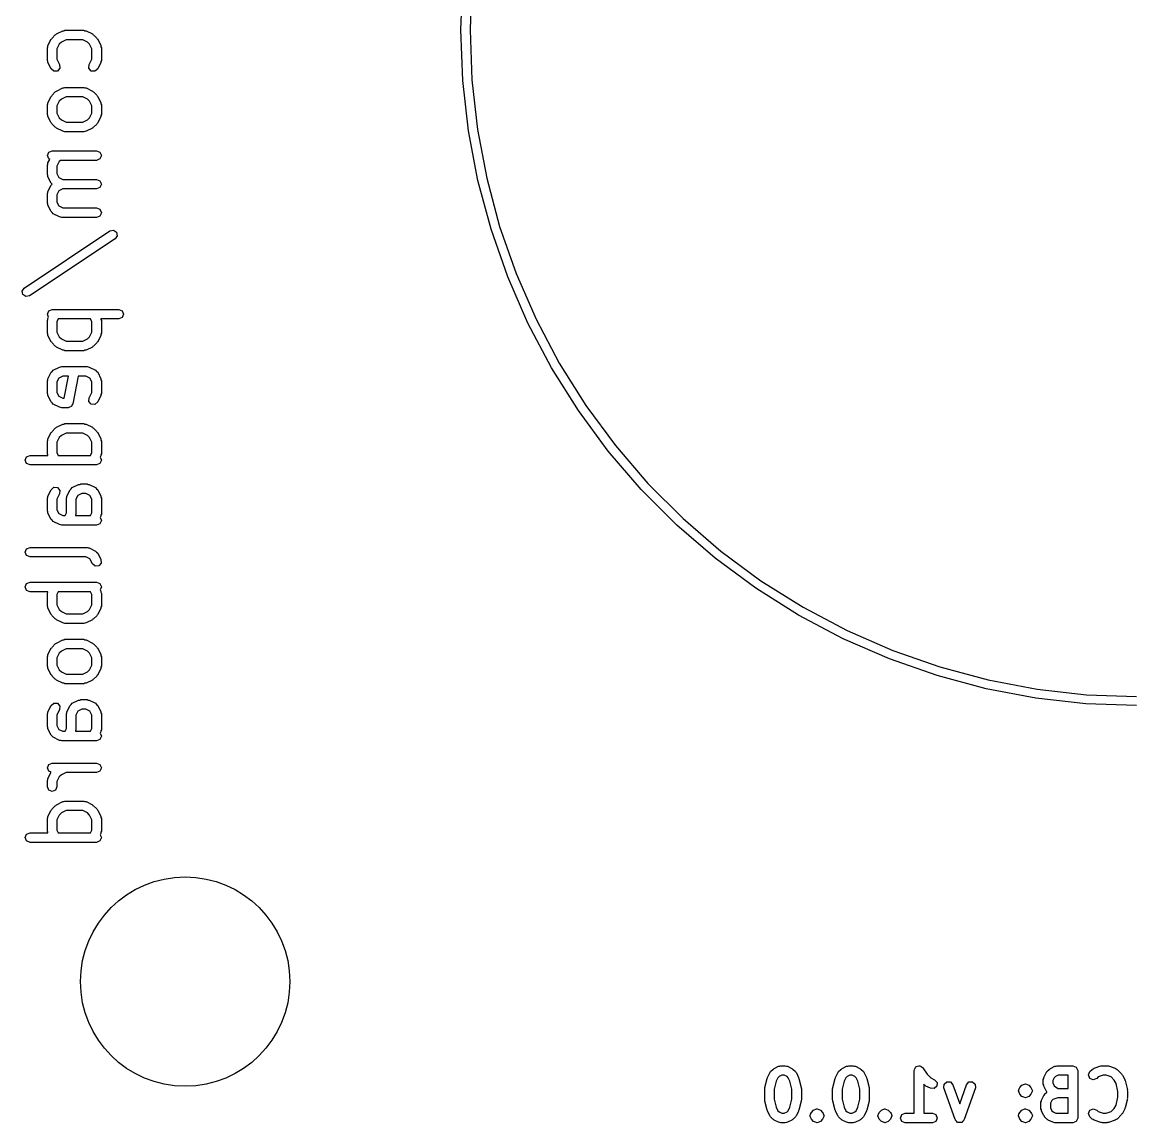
# Model space of a CAD drawing. Extents: x 2.688 to 3.627, y -2.82 to -1.905.
# Drawn here: x 2.6885 to 3.1477, y -2.8143 to -2.359 of the extents above; entities that cross this region are included whole.
import ezdxf

# ---------------------------------------------------------------- set-up
doc = ezdxf.new("R2010")
doc.units = 0
doc.header["$MEASUREMENT"] = 0
doc.layers.add('BLACK', color=7, linetype='CONTINUOUS')

msp = doc.modelspace()

# ---------------------------------------------------------------- linework, layer by layer
at = {"layer": 'BLACK', "linetype": 'CONTINUOUS'}
for p, q in [((2.87008, -2.3622), (2.87086, -2.34132)), ((2.87459, -2.3416), (2.87382, -2.3622)), ((2.7008, -2.36554), (2.70212, -2.36422)), ((2.70212, -2.36422), (2.70242, -2.3641)), ((2.70242, -2.3641), (2.70263, -2.36386)), ((2.70263, -2.36386), (2.70525, -2.36254)), ((2.70525, -2.36254), (2.70571, -2.36251)), ((2.70571, -2.36251), (2.70613, -2.36234)), ((2.70613, -2.36234), (2.71401, -2.36234)), ((2.71401, -2.36234), (2.71443, -2.36251)), ((2.71443, -2.36251), (2.71489, -2.36254)), ((2.71489, -2.36254), (2.71751, -2.36386)), ((2.71751, -2.36386), (2.71773, -2.3641)), ((2.71773, -2.3641), (2.71802, -2.36422)), ((2.71802, -2.36422), (2.71934, -2.36554)), ((2.87086, -2.38309), (2.87008, -2.3622)), ((2.87382, -2.3622), (2.87459, -2.38281)), ((2.69892, -2.36955), (2.69909, -2.36913)), ((2.69892, -2.3748), (2.69892, -2.36955)), ((2.69909, -2.36913), (2.69912, -2.36867)), ((2.69912, -2.36867), (2.70044, -2.36605)), ((2.70044, -2.36605), (2.70068, -2.36584)), ((2.70068, -2.36584), (2.7008, -2.36554)), ((2.70381, -2.3681), (2.70285, -2.37002)), ((2.70468, -2.36723), (2.70381, -2.3681)), ((2.7066, -2.36627), (2.70468, -2.36723)), ((2.71354, -2.36627), (2.7066, -2.36627)), ((2.71547, -2.36723), (2.71354, -2.36627)), ((2.71633, -2.3681), (2.71547, -2.36723)), ((2.71729, -2.37002), (2.71633, -2.3681)), ((2.71934, -2.36554), (2.71946, -2.36584)), ((2.71946, -2.36584), (2.71971, -2.36605)), ((2.71971, -2.36605), (2.72102, -2.36867)), ((2.72102, -2.36867), (2.72105, -2.36913)), ((2.72105, -2.36913), (2.72123, -2.36955)), ((2.72123, -2.36955), (2.72123, -2.3748)), ((2.70285, -2.37002), (2.70285, -2.37434)), ((2.70285, -2.37434), (2.70396, -2.37655)), ((2.71618, -2.37655), (2.71729, -2.37434)), ((2.71729, -2.37434), (2.71729, -2.37002)), ((2.69909, -2.37523), (2.69892, -2.3748)), ((2.69912, -2.37568), (2.69909, -2.37523)), ((2.70044, -2.37831), (2.69912, -2.37568)), ((2.70157, -2.3793), (2.70044, -2.37831)), ((2.70406, -2.37805), (2.70308, -2.37919)), ((2.70396, -2.37655), (2.70406, -2.37805)), ((2.71608, -2.37805), (2.71618, -2.37655)), ((2.71706, -2.37919), (2.71608, -2.37805)), ((2.71971, -2.37831), (2.71857, -2.3793)), ((2.72102, -2.37568), (2.71971, -2.37831)), ((2.72105, -2.37523), (2.72102, -2.37568)), ((2.72123, -2.3748), (2.72105, -2.37523)), ((2.70308, -2.37919), (2.70157, -2.3793)), ((2.71857, -2.3793), (2.71706, -2.37919)), ((2.8732, -2.40387), (2.87086, -2.38309)), ((2.87459, -2.38281), (2.8769, -2.40331)), ((2.7008, -2.38916), (2.70212, -2.38785)), ((2.70212, -2.38785), (2.70242, -2.38772)), ((2.70242, -2.38772), (2.70263, -2.38748)), ((2.70263, -2.38748), (2.70525, -2.38617)), ((2.70525, -2.38617), (2.70571, -2.38613)), ((2.70571, -2.38613), (2.70613, -2.38596)), ((2.70613, -2.38596), (2.71401, -2.38596)), ((2.71401, -2.38596), (2.71443, -2.38613)), ((2.71443, -2.38613), (2.71489, -2.38617)), ((2.71489, -2.38617), (2.71751, -2.38748)), ((2.71751, -2.38748), (2.71773, -2.38772)), ((2.71773, -2.38772), (2.71802, -2.38785)), ((2.71802, -2.38785), (2.71934, -2.38916)), ((2.69892, -2.39318), (2.69909, -2.39275)), ((2.69909, -2.39275), (2.69912, -2.3923)), ((2.69912, -2.3923), (2.70044, -2.38967)), ((2.70044, -2.38967), (2.70068, -2.38946)), ((2.70068, -2.38946), (2.7008, -2.38916)), ((2.70381, -2.39172), (2.70285, -2.39364)), ((2.70468, -2.39086), (2.70381, -2.39172)), ((2.7066, -2.3899), (2.70468, -2.39086)), ((2.71354, -2.3899), (2.7066, -2.3899)), ((2.71547, -2.39086), (2.71354, -2.3899)), ((2.71633, -2.39172), (2.71547, -2.39086)), ((2.71729, -2.39364), (2.71633, -2.39172)), ((2.71934, -2.38916), (2.71946, -2.38946)), ((2.71946, -2.38946), (2.71971, -2.38967)), ((2.71971, -2.38967), (2.72102, -2.3923)), ((2.72102, -2.3923), (2.72105, -2.39275)), ((2.72105, -2.39275), (2.72123, -2.39318)), ((2.69892, -2.39711), (2.69892, -2.39318)), ((2.69909, -2.39754), (2.69892, -2.39711)), ((2.70285, -2.39364), (2.70285, -2.39665)), ((2.70285, -2.39665), (2.70381, -2.39857)), ((2.71633, -2.39857), (2.71729, -2.39665)), ((2.71729, -2.39665), (2.71729, -2.39364)), ((2.72123, -2.39711), (2.72105, -2.39754)), ((2.72123, -2.39318), (2.72123, -2.39711)), ((2.69912, -2.39799), (2.69909, -2.39754)), ((2.70044, -2.40062), (2.69912, -2.39799)), ((2.70068, -2.40083), (2.70044, -2.40062)), ((2.7008, -2.40113), (2.70068, -2.40083)), ((2.70212, -2.40244), (2.7008, -2.40113)), ((2.70381, -2.39857), (2.70468, -2.39943)), ((2.70468, -2.39943), (2.7066, -2.40039)), ((2.7066, -2.40039), (2.71354, -2.40039)), ((2.71354, -2.40039), (2.71547, -2.39943)), ((2.71547, -2.39943), (2.71633, -2.39857)), ((2.71934, -2.40113), (2.71802, -2.40244)), ((2.71946, -2.40083), (2.71934, -2.40113)), ((2.71971, -2.40062), (2.71946, -2.40083)), ((2.72102, -2.39799), (2.71971, -2.40062)), ((2.72105, -2.39754), (2.72102, -2.39799)), ((2.70242, -2.40257), (2.70212, -2.40244)), ((2.70263, -2.40281), (2.70242, -2.40257)), ((2.70525, -2.40412), (2.70263, -2.40281)), ((2.70571, -2.40416), (2.70525, -2.40412)), ((2.70613, -2.40433), (2.70571, -2.40416)), ((2.71401, -2.40433), (2.70613, -2.40433)), ((2.71443, -2.40416), (2.71401, -2.40433)), ((2.71489, -2.40412), (2.71443, -2.40416)), ((2.71751, -2.40281), (2.71489, -2.40412)), ((2.71773, -2.40257), (2.71751, -2.40281)), ((2.71802, -2.40244), (2.71773, -2.40257)), ((2.87709, -2.42441), (2.8732, -2.40387)), ((2.8769, -2.40331), (2.88074, -2.42357)), ((2.69892, -2.41417), (2.69949, -2.41278)), ((2.69949, -2.41557), (2.69892, -2.41417)), ((2.69912, -2.41723), (2.69988, -2.41572)), ((2.69949, -2.41278), (2.70088, -2.4122)), ((2.69988, -2.41572), (2.69949, -2.41557)), ((2.70088, -2.4122), (2.71926, -2.4122)), ((2.71926, -2.4122), (2.72065, -2.41278)), ((2.72065, -2.41557), (2.71926, -2.41614)), ((2.72065, -2.41278), (2.72123, -2.41417)), ((2.72123, -2.41417), (2.72065, -2.41557)), ((2.69892, -2.41811), (2.69909, -2.41769)), ((2.69892, -2.42205), (2.69892, -2.41811)), ((2.69909, -2.41769), (2.69912, -2.41723)), ((2.70381, -2.41665), (2.70285, -2.41857)), ((2.70285, -2.41857), (2.70285, -2.42158)), ((2.70432, -2.41614), (2.70381, -2.41665)), ((2.71926, -2.41614), (2.70432, -2.41614)), ((2.69909, -2.42247), (2.69892, -2.42205)), ((2.69912, -2.42293), (2.69909, -2.42247)), ((2.70044, -2.42555), (2.69912, -2.42293)), ((2.70285, -2.42158), (2.70366, -2.4232)), ((2.70366, -2.4232), (2.70529, -2.42402)), ((2.70529, -2.42402), (2.71926, -2.42402)), ((2.71926, -2.42402), (2.72065, -2.42459)), ((2.72065, -2.42459), (2.72123, -2.42598)), ((2.8825, -2.4446), (2.87709, -2.42441)), ((2.88074, -2.42357), (2.88608, -2.44349)), ((2.69892, -2.42992), (2.69909, -2.4295)), ((2.69909, -2.4295), (2.69912, -2.42904)), ((2.69912, -2.42904), (2.70044, -2.42642)), ((2.70091, -2.42596), (2.70044, -2.42555)), ((2.70044, -2.42642), (2.70091, -2.42601)), ((2.70093, -2.42598), (2.70091, -2.42596)), ((2.70091, -2.42601), (2.70093, -2.42598)), ((2.70366, -2.42876), (2.70285, -2.43039)), ((2.70529, -2.42795), (2.70366, -2.42876)), ((2.71926, -2.42795), (2.70529, -2.42795)), ((2.72065, -2.42738), (2.71926, -2.42795)), ((2.72123, -2.42598), (2.72065, -2.42738)), ((2.69892, -2.43386), (2.69892, -2.42992)), ((2.69909, -2.43428), (2.69892, -2.43386)), ((2.70285, -2.43039), (2.70285, -2.43339)), ((2.70285, -2.43339), (2.70366, -2.43502)), ((2.69912, -2.43474), (2.69909, -2.43428)), ((2.70044, -2.43736), (2.69912, -2.43474)), ((2.70091, -2.43777), (2.70044, -2.43736)), ((2.70132, -2.43824), (2.70091, -2.43777)), ((2.70394, -2.43956), (2.70132, -2.43824)), ((2.70366, -2.43502), (2.70529, -2.43583)), ((2.70529, -2.43583), (2.71926, -2.43583)), ((2.71926, -2.43583), (2.72065, -2.4364)), ((2.72065, -2.4364), (2.72123, -2.4378)), ((2.72123, -2.4378), (2.72065, -2.43919)), ((2.7044, -2.43959), (2.70394, -2.43956)), ((2.70482, -2.43976), (2.7044, -2.43959)), ((2.71926, -2.43976), (2.70482, -2.43976)), ((2.72065, -2.43919), (2.71926, -2.43976)), ((2.68929, -2.46897), (2.72473, -2.44534)), ((2.72473, -2.44534), (2.7262, -2.44505)), ((2.7262, -2.44505), (2.72746, -2.44589)), ((2.72775, -2.44737), (2.72691, -2.44862)), ((2.72746, -2.44589), (2.72775, -2.44737)), ((2.8894, -2.46433), (2.8825, -2.4446)), ((2.88608, -2.44349), (2.89289, -2.46296)), ((2.72691, -2.44862), (2.69148, -2.47224)), ((2.89776, -2.48349), (2.8894, -2.46433)), ((2.89289, -2.46296), (2.90113, -2.48186)), ((2.68846, -2.47022), (2.68929, -2.46897)), ((2.68875, -2.4717), (2.68846, -2.47022)), ((2.69, -2.47253), (2.68875, -2.4717)), ((2.69148, -2.47224), (2.69, -2.47253)), ((2.69892, -2.47979), (2.69949, -2.4784)), ((2.69941, -2.48097), (2.69892, -2.47979)), ((2.69949, -2.4784), (2.70088, -2.47782)), ((2.70088, -2.47782), (2.72844, -2.47782)), ((2.72844, -2.47782), (2.72984, -2.4784)), ((2.72984, -2.4784), (2.73041, -2.47979)), ((2.73041, -2.47979), (2.72984, -2.48118)), ((2.69892, -2.48241), (2.69909, -2.48199)), ((2.69892, -2.48766), (2.69892, -2.48241)), ((2.69909, -2.48199), (2.69912, -2.48153)), ((2.69912, -2.48153), (2.69941, -2.48097)), ((2.70341, -2.48176), (2.70285, -2.48288)), ((2.70285, -2.48288), (2.70285, -2.4872)), ((2.71673, -2.48176), (2.70341, -2.48176)), ((2.71729, -2.48288), (2.71673, -2.48176)), ((2.71729, -2.4872), (2.71729, -2.48288)), ((2.72844, -2.48176), (2.72103, -2.48176)), ((2.72103, -2.48176), (2.72105, -2.48199)), ((2.72105, -2.48199), (2.72123, -2.48241)), ((2.72123, -2.48241), (2.72123, -2.48766)), ((2.72984, -2.48118), (2.72844, -2.48176)), ((2.90753, -2.50197), (2.89776, -2.48349)), ((2.90113, -2.48186), (2.91077, -2.5001)), ((2.69909, -2.48809), (2.69892, -2.48766)), ((2.69912, -2.48854), (2.69909, -2.48809)), ((2.70044, -2.49117), (2.69912, -2.48854)), ((2.70285, -2.4872), (2.70381, -2.48912)), ((2.70381, -2.48912), (2.70468, -2.48998)), ((2.71547, -2.48998), (2.71633, -2.48912)), ((2.71633, -2.48912), (2.71729, -2.4872)), ((2.72102, -2.48854), (2.71971, -2.49117)), ((2.72105, -2.48809), (2.72102, -2.48854)), ((2.72123, -2.48766), (2.72105, -2.48809)), ((2.70068, -2.49138), (2.70044, -2.49117)), ((2.7008, -2.49168), (2.70068, -2.49138)), ((2.70212, -2.49299), (2.7008, -2.49168)), ((2.70242, -2.49312), (2.70212, -2.49299)), ((2.70263, -2.49336), (2.70242, -2.49312)), ((2.70525, -2.49467), (2.70263, -2.49336)), ((2.70468, -2.48998), (2.7066, -2.49094)), ((2.7066, -2.49094), (2.71354, -2.49094)), ((2.71354, -2.49094), (2.71547, -2.48998)), ((2.71751, -2.49336), (2.71489, -2.49467)), ((2.71773, -2.49312), (2.71751, -2.49336)), ((2.71802, -2.49299), (2.71773, -2.49312)), ((2.71934, -2.49168), (2.71802, -2.49299)), ((2.71946, -2.49138), (2.71934, -2.49168)), ((2.71971, -2.49117), (2.71946, -2.49138)), ((2.70571, -2.49471), (2.70525, -2.49467)), ((2.70613, -2.49488), (2.70571, -2.49471)), ((2.71401, -2.49488), (2.70613, -2.49488)), ((2.71443, -2.49471), (2.71401, -2.49488)), ((2.71489, -2.49467), (2.71443, -2.49471)), ((2.70091, -2.50344), (2.70132, -2.50296)), ((2.70132, -2.50296), (2.70394, -2.50165)), ((2.70394, -2.50165), (2.7044, -2.50162)), ((2.7044, -2.50162), (2.70482, -2.50144)), ((2.70482, -2.50144), (2.71532, -2.50144)), ((2.71532, -2.50144), (2.71574, -2.50162)), ((2.71574, -2.50162), (2.7162, -2.50165)), ((2.7162, -2.50165), (2.71883, -2.50296)), ((2.71883, -2.50296), (2.71923, -2.50344)), ((2.91865, -2.51967), (2.90753, -2.50197)), ((2.91077, -2.5001), (2.92174, -2.51756)), ((2.69892, -2.50735), (2.69909, -2.50693)), ((2.69892, -2.5126), (2.69892, -2.50735)), ((2.69909, -2.50693), (2.69912, -2.50647)), ((2.69912, -2.50647), (2.70044, -2.50384)), ((2.70044, -2.50384), (2.70091, -2.50344)), ((2.70366, -2.50619), (2.70285, -2.50781)), ((2.70529, -2.50538), (2.70366, -2.50619)), ((2.70767, -2.50538), (2.70529, -2.50538)), ((2.70583, -2.51457), (2.70767, -2.50538)), ((2.71168, -2.50538), (2.70938, -2.51692)), ((2.71486, -2.50538), (2.71168, -2.50538)), ((2.71648, -2.50619), (2.71486, -2.50538)), ((2.71729, -2.50781), (2.71648, -2.50619)), ((2.71923, -2.50344), (2.71971, -2.50384)), ((2.71971, -2.50384), (2.72102, -2.50647)), ((2.72102, -2.50647), (2.72105, -2.50693)), ((2.72105, -2.50693), (2.72123, -2.50735)), ((2.72123, -2.50735), (2.72123, -2.5126)), ((2.70285, -2.50781), (2.70285, -2.51213)), ((2.70285, -2.51213), (2.70366, -2.51376)), ((2.71618, -2.51434), (2.71729, -2.51213)), ((2.71729, -2.51213), (2.71729, -2.50781)), ((2.69909, -2.51302), (2.69892, -2.5126)), ((2.69912, -2.51348), (2.69909, -2.51302)), ((2.70044, -2.5161), (2.69912, -2.51348)), ((2.70091, -2.51651), (2.70044, -2.5161)), ((2.70132, -2.51698), (2.70091, -2.51651)), ((2.70366, -2.51376), (2.70529, -2.51457)), ((2.70529, -2.51457), (2.70583, -2.51457)), ((2.71608, -2.51585), (2.71618, -2.51434)), ((2.71706, -2.51698), (2.71608, -2.51585)), ((2.71971, -2.5161), (2.71857, -2.51709)), ((2.72102, -2.51348), (2.71971, -2.5161)), ((2.72105, -2.51302), (2.72102, -2.51348)), ((2.72123, -2.5126), (2.72105, -2.51302)), ((2.70394, -2.5183), (2.70132, -2.51698)), ((2.7044, -2.51833), (2.70394, -2.5183)), ((2.70482, -2.5185), (2.7044, -2.51833)), ((2.70745, -2.5185), (2.70482, -2.5185)), ((2.70798, -2.51828), (2.70745, -2.5185)), ((2.70854, -2.51817), (2.70798, -2.51828)), ((2.70865, -2.518), (2.70854, -2.51817)), ((2.70884, -2.51793), (2.70865, -2.518)), ((2.70906, -2.5174), (2.70884, -2.51793)), ((2.70938, -2.51692), (2.70906, -2.5174)), ((2.71857, -2.51709), (2.71706, -2.51698)), ((2.93106, -2.53649), (2.91865, -2.51967)), ((2.92174, -2.51756), (2.93399, -2.53415)), ((2.70263, -2.52659), (2.70525, -2.52527)), ((2.70525, -2.52527), (2.70571, -2.52524)), ((2.70571, -2.52524), (2.70613, -2.52507)), ((2.70613, -2.52507), (2.71401, -2.52507)), ((2.71401, -2.52507), (2.71443, -2.52524)), ((2.71443, -2.52524), (2.71489, -2.52527)), ((2.71489, -2.52527), (2.71751, -2.52659)), ((2.69912, -2.5314), (2.70044, -2.52878)), ((2.70044, -2.52878), (2.70068, -2.52857)), ((2.70068, -2.52857), (2.7008, -2.52827)), ((2.7008, -2.52827), (2.70212, -2.52695)), ((2.70212, -2.52695), (2.70242, -2.52683)), ((2.70242, -2.52683), (2.70263, -2.52659)), ((2.70468, -2.52996), (2.70381, -2.53082)), ((2.7066, -2.529), (2.70468, -2.52996)), ((2.71354, -2.529), (2.7066, -2.529)), ((2.71547, -2.52996), (2.71354, -2.529)), ((2.71633, -2.53082), (2.71547, -2.52996)), ((2.71751, -2.52659), (2.71773, -2.52683)), ((2.71773, -2.52683), (2.71802, -2.52695)), ((2.71802, -2.52695), (2.71934, -2.52827)), ((2.71934, -2.52827), (2.71946, -2.52857)), ((2.71946, -2.52857), (2.71971, -2.52878)), ((2.71971, -2.52878), (2.72102, -2.5314)), ((2.69892, -2.53228), (2.69909, -2.53186)), ((2.69892, -2.53753), (2.69892, -2.53228)), ((2.69909, -2.53186), (2.69912, -2.5314)), ((2.70381, -2.53082), (2.70285, -2.53275)), ((2.70285, -2.53275), (2.70285, -2.53707)), ((2.71729, -2.53275), (2.71633, -2.53082)), ((2.71729, -2.53707), (2.71729, -2.53275)), ((2.72102, -2.5314), (2.72105, -2.53186)), ((2.72105, -2.53186), (2.72123, -2.53228)), ((2.72123, -2.53228), (2.72123, -2.53753)), ((2.93399, -2.53415), (2.94744, -2.54979)), ((2.68973, -2.54016), (2.69031, -2.53877)), ((2.69031, -2.53877), (2.6917, -2.53819)), ((2.6917, -2.53819), (2.69911, -2.53819)), ((2.69909, -2.53796), (2.69892, -2.53753)), ((2.69911, -2.53819), (2.69909, -2.53796)), ((2.70285, -2.53707), (2.70341, -2.53819)), ((2.70341, -2.53819), (2.71673, -2.53819)), ((2.71673, -2.53819), (2.71729, -2.53707)), ((2.72102, -2.53841), (2.72074, -2.53898)), ((2.72074, -2.53898), (2.72123, -2.54016)), ((2.72105, -2.53796), (2.72102, -2.53841)), ((2.72123, -2.53753), (2.72105, -2.53796)), ((2.9447, -2.55233), (2.93106, -2.53649)), ((2.69031, -2.54155), (2.68973, -2.54016)), ((2.6917, -2.54213), (2.69031, -2.54155)), ((2.71926, -2.54213), (2.6917, -2.54213)), ((2.72065, -2.54155), (2.71926, -2.54213)), ((2.72123, -2.54016), (2.72065, -2.54155)), ((2.69912, -2.55503), (2.70044, -2.5524)), ((2.70044, -2.5524), (2.70157, -2.55141)), ((2.70157, -2.55141), (2.70308, -2.55152)), ((2.70308, -2.55152), (2.70406, -2.55266)), ((2.70406, -2.55266), (2.70396, -2.55416)), ((2.707, -2.55503), (2.70831, -2.5524)), ((2.70831, -2.5524), (2.70878, -2.55199)), ((2.70878, -2.55199), (2.70919, -2.55152)), ((2.70919, -2.55152), (2.71182, -2.55021)), ((2.71182, -2.55021), (2.71227, -2.55018)), ((2.71227, -2.55018), (2.7127, -2.55)), ((2.7127, -2.55), (2.71532, -2.55)), ((2.71532, -2.55), (2.71574, -2.55018)), ((2.71574, -2.55018), (2.7162, -2.55021)), ((2.7162, -2.55021), (2.71883, -2.55152)), ((2.71883, -2.55152), (2.71923, -2.55199)), ((2.71923, -2.55199), (2.71971, -2.5524)), ((2.71971, -2.5524), (2.72102, -2.55503)), ((2.95948, -2.56711), (2.9447, -2.55233)), ((2.94744, -2.54979), (2.96203, -2.56437)), ((2.69892, -2.55591), (2.69909, -2.55548)), ((2.69892, -2.56115), (2.69892, -2.55591)), ((2.69909, -2.55548), (2.69912, -2.55503)), ((2.70396, -2.55416), (2.70285, -2.55637)), ((2.70285, -2.55637), (2.70285, -2.56069)), ((2.70679, -2.55591), (2.70697, -2.55548)), ((2.70679, -2.562), (2.70679, -2.55591)), ((2.70697, -2.55548), (2.707, -2.55503)), ((2.71154, -2.55475), (2.71073, -2.55637)), ((2.71073, -2.55637), (2.71073, -2.56247)), ((2.71316, -2.55394), (2.71154, -2.55475)), ((2.71486, -2.55394), (2.71316, -2.55394)), ((2.71648, -2.55475), (2.71486, -2.55394)), ((2.71729, -2.55637), (2.71648, -2.55475)), ((2.71729, -2.562), (2.71729, -2.55637)), ((2.72102, -2.55503), (2.72105, -2.55548)), ((2.72105, -2.55548), (2.72123, -2.55591)), ((2.72123, -2.55591), (2.72123, -2.56247)), ((2.69909, -2.56158), (2.69892, -2.56115)), ((2.69912, -2.56204), (2.69909, -2.56158)), ((2.70044, -2.56466), (2.69912, -2.56204)), ((2.70285, -2.56069), (2.70366, -2.56231)), ((2.70366, -2.56231), (2.70529, -2.56312)), ((2.70623, -2.56312), (2.70679, -2.562)), ((2.71073, -2.56247), (2.71055, -2.56289)), ((2.71673, -2.56312), (2.71729, -2.562)), ((2.72123, -2.56247), (2.72105, -2.56289)), ((2.70091, -2.56507), (2.70044, -2.56466)), ((2.70132, -2.56554), (2.70091, -2.56507)), ((2.70394, -2.56685), (2.70132, -2.56554)), ((2.7044, -2.56688), (2.70394, -2.56685)), ((2.70482, -2.56706), (2.7044, -2.56688)), ((2.71926, -2.56706), (2.70482, -2.56706)), ((2.70529, -2.56312), (2.70623, -2.56312)), ((2.71055, -2.56289), (2.71054, -2.56312)), ((2.71054, -2.56312), (2.71673, -2.56312)), ((2.72065, -2.56648), (2.71926, -2.56706)), ((2.72123, -2.56509), (2.72065, -2.56648)), ((2.72102, -2.56335), (2.72074, -2.56391)), ((2.72074, -2.56391), (2.72123, -2.56509)), ((2.72105, -2.56289), (2.72102, -2.56335)), ((2.97532, -2.58075), (2.95948, -2.56711)), ((2.96203, -2.56437), (2.97766, -2.57782)), ((2.69031, -2.57682), (2.6917, -2.57625)), ((2.6917, -2.57625), (2.71532, -2.57625)), ((2.71532, -2.57625), (2.71574, -2.57642)), ((2.71574, -2.57642), (2.7162, -2.57645)), ((2.7162, -2.57645), (2.71883, -2.57777)), ((2.68973, -2.57822), (2.69031, -2.57682)), ((2.69031, -2.57961), (2.68973, -2.57822)), ((2.6917, -2.58018), (2.69031, -2.57961)), ((2.71486, -2.58018), (2.6917, -2.58018)), ((2.71648, -2.58099), (2.71486, -2.58018)), ((2.7175, -2.58303), (2.71648, -2.58099)), ((2.71883, -2.57777), (2.71923, -2.57824)), ((2.71923, -2.57824), (2.71971, -2.57865)), ((2.71971, -2.57865), (2.72102, -2.58127)), ((2.99214, -2.59316), (2.97532, -2.58075)), ((2.97766, -2.57782), (2.99425, -2.59007)), ((2.71863, -2.58402), (2.7175, -2.58303)), ((2.72014, -2.58391), (2.71863, -2.58402)), ((2.72112, -2.58277), (2.72014, -2.58391)), ((2.72102, -2.58127), (2.72112, -2.58277)), ((2.99425, -2.59007), (3.01171, -2.60104)), ((2.68973, -2.59265), (2.69031, -2.59126)), ((2.69031, -2.59404), (2.68973, -2.59265)), ((2.69031, -2.59126), (2.6917, -2.59068)), ((2.6917, -2.59462), (2.69031, -2.59404)), ((2.6917, -2.59068), (2.71926, -2.59068)), ((2.69911, -2.59462), (2.6917, -2.59462)), ((2.69892, -2.59528), (2.69909, -2.59485)), ((2.69909, -2.59485), (2.69911, -2.59462)), ((2.70341, -2.59462), (2.70285, -2.59574)), ((2.71673, -2.59462), (2.70341, -2.59462)), ((2.71729, -2.59574), (2.71673, -2.59462)), ((2.71926, -2.59068), (2.72065, -2.59126)), ((2.72065, -2.59126), (2.72123, -2.59265)), ((2.72123, -2.59265), (2.72074, -2.59383)), ((2.72074, -2.59383), (2.72102, -2.5944)), ((2.72102, -2.5944), (2.72105, -2.59485)), ((2.72105, -2.59485), (2.72123, -2.59528)), ((3.00984, -2.60428), (2.99214, -2.59316)), ((2.69892, -2.60052), (2.69892, -2.59528)), ((2.70285, -2.59574), (2.70285, -2.60006)), ((2.71729, -2.60006), (2.71729, -2.59574)), ((2.72123, -2.59528), (2.72123, -2.60052)), ((2.69909, -2.60095), (2.69892, -2.60052)), ((2.69912, -2.60141), (2.69909, -2.60095)), ((2.70044, -2.60403), (2.69912, -2.60141)), ((2.70068, -2.60424), (2.70044, -2.60403)), ((2.70285, -2.60006), (2.70381, -2.60198)), ((2.70381, -2.60198), (2.70468, -2.60284)), ((2.70468, -2.60284), (2.7066, -2.60381)), ((2.7066, -2.60381), (2.71354, -2.60381)), ((2.71354, -2.60381), (2.71547, -2.60284)), ((2.71547, -2.60284), (2.71633, -2.60198)), ((2.71633, -2.60198), (2.71729, -2.60006)), ((2.71971, -2.60403), (2.71946, -2.60424)), ((2.72102, -2.60141), (2.71971, -2.60403)), ((2.72105, -2.60095), (2.72102, -2.60141)), ((2.72123, -2.60052), (2.72105, -2.60095)), ((3.01171, -2.60104), (3.02995, -2.61068)), ((2.7008, -2.60454), (2.70068, -2.60424)), ((2.70212, -2.60585), (2.7008, -2.60454)), ((2.70242, -2.60598), (2.70212, -2.60585)), ((2.70263, -2.60622), (2.70242, -2.60598)), ((2.70525, -2.60753), (2.70263, -2.60622)), ((2.70571, -2.60757), (2.70525, -2.60753)), ((2.70613, -2.60774), (2.70571, -2.60757)), ((2.71401, -2.60774), (2.70613, -2.60774)), ((2.71443, -2.60757), (2.71401, -2.60774)), ((2.71489, -2.60753), (2.71443, -2.60757)), ((2.71751, -2.60622), (2.71489, -2.60753)), ((2.71773, -2.60598), (2.71751, -2.60622)), ((2.71802, -2.60585), (2.71773, -2.60598)), ((2.71934, -2.60454), (2.71802, -2.60585)), ((2.71946, -2.60424), (2.71934, -2.60454)), ((3.02832, -2.61405), (3.00984, -2.60428)), ((3.02995, -2.61068), (3.04885, -2.61892)), ((2.70044, -2.61802), (2.70068, -2.6178)), ((2.70068, -2.6178), (2.7008, -2.61751)), ((2.7008, -2.61751), (2.70212, -2.61619)), ((2.70212, -2.61619), (2.70242, -2.61607)), ((2.70242, -2.61607), (2.70263, -2.61582)), ((2.70263, -2.61582), (2.70525, -2.61451)), ((2.70525, -2.61451), (2.70571, -2.61448)), ((2.70571, -2.61448), (2.70613, -2.6143)), ((2.70613, -2.6143), (2.71401, -2.6143)), ((2.71401, -2.6143), (2.71443, -2.61448)), ((2.71443, -2.61448), (2.71489, -2.61451)), ((2.71489, -2.61451), (2.71751, -2.61582)), ((2.71751, -2.61582), (2.71773, -2.61607)), ((2.71773, -2.61607), (2.71802, -2.61619)), ((2.71802, -2.61619), (2.71934, -2.61751)), ((2.71934, -2.61751), (2.71946, -2.6178)), ((2.71946, -2.6178), (2.71971, -2.61802)), ((3.04748, -2.62241), (3.02832, -2.61405)), ((2.69892, -2.62152), (2.69909, -2.6211)), ((2.69892, -2.62546), (2.69892, -2.62152)), ((2.69909, -2.6211), (2.69912, -2.62064)), ((2.69912, -2.62064), (2.70044, -2.61802)), ((2.70381, -2.62006), (2.70285, -2.62199)), ((2.70285, -2.62199), (2.70285, -2.62499)), ((2.70468, -2.6192), (2.70381, -2.62006)), ((2.7066, -2.61824), (2.70468, -2.6192)), ((2.71354, -2.61824), (2.7066, -2.61824)), ((2.71547, -2.6192), (2.71354, -2.61824)), ((2.71633, -2.62006), (2.71547, -2.6192)), ((2.71729, -2.62199), (2.71633, -2.62006)), ((2.71729, -2.62499), (2.71729, -2.62199)), ((2.71971, -2.61802), (2.72102, -2.62064)), ((2.72102, -2.62064), (2.72105, -2.6211)), ((2.72105, -2.6211), (2.72123, -2.62152)), ((2.72123, -2.62152), (2.72123, -2.62546)), ((3.06721, -2.62931), (3.04748, -2.62241)), ((3.04885, -2.61892), (3.06832, -2.62574)), ((2.69909, -2.62588), (2.69892, -2.62546)), ((2.69912, -2.62634), (2.69909, -2.62588)), ((2.70044, -2.62896), (2.69912, -2.62634)), ((2.70285, -2.62499), (2.70381, -2.62692)), ((2.70381, -2.62692), (2.70468, -2.62778)), ((2.71547, -2.62778), (2.71633, -2.62692)), ((2.71633, -2.62692), (2.71729, -2.62499)), ((2.72102, -2.62634), (2.71971, -2.62896)), ((2.72105, -2.62588), (2.72102, -2.62634)), ((2.72123, -2.62546), (2.72105, -2.62588)), ((3.06832, -2.62574), (3.08824, -2.63107)), ((2.70068, -2.62918), (2.70044, -2.62896)), ((2.7008, -2.62948), (2.70068, -2.62918)), ((2.70212, -2.63079), (2.7008, -2.62948)), ((2.70242, -2.63091), (2.70212, -2.63079)), ((2.70263, -2.63116), (2.70242, -2.63091)), ((2.70525, -2.63247), (2.70263, -2.63116)), ((2.70468, -2.62778), (2.7066, -2.62874)), ((2.7066, -2.62874), (2.71354, -2.62874)), ((2.71354, -2.62874), (2.71547, -2.62778)), ((2.71751, -2.63116), (2.71489, -2.63247)), ((2.71773, -2.63091), (2.71751, -2.63116)), ((2.71802, -2.63079), (2.71773, -2.63091)), ((2.71934, -2.62948), (2.71802, -2.63079)), ((2.71946, -2.62918), (2.71934, -2.62948)), ((2.71971, -2.62896), (2.71946, -2.62918)), ((3.08741, -2.63472), (3.06721, -2.62931)), ((3.08824, -2.63107), (3.1085, -2.63491)), ((2.70571, -2.6325), (2.70525, -2.63247)), ((2.70613, -2.63268), (2.70571, -2.6325)), ((2.71401, -2.63268), (2.70613, -2.63268)), ((2.71443, -2.6325), (2.71401, -2.63268)), ((2.71489, -2.63247), (2.71443, -2.6325)), ((3.10794, -2.63861), (3.08741, -2.63472)), ((3.1085, -2.63491), (3.129, -2.63722)), ((2.70044, -2.64164), (2.70157, -2.64065)), ((2.70157, -2.64065), (2.70308, -2.64076)), ((2.70308, -2.64076), (2.70406, -2.6419)), ((2.70878, -2.64123), (2.70919, -2.64076)), ((2.70919, -2.64076), (2.71182, -2.63945)), ((2.71182, -2.63945), (2.71227, -2.63941)), ((2.71227, -2.63941), (2.7127, -2.63924)), ((2.7127, -2.63924), (2.71532, -2.63924)), ((2.71532, -2.63924), (2.71574, -2.63941)), ((2.71574, -2.63941), (2.7162, -2.63945)), ((2.7162, -2.63945), (2.71883, -2.64076)), ((2.71883, -2.64076), (2.71923, -2.64123)), ((3.12872, -2.64095), (3.10794, -2.63861)), ((3.129, -2.63722), (3.14961, -2.63799)), ((2.69892, -2.64514), (2.69909, -2.64472)), ((2.69892, -2.65039), (2.69892, -2.64514)), ((2.69909, -2.64472), (2.69912, -2.64426)), ((2.69912, -2.64426), (2.70044, -2.64164)), ((2.70396, -2.6434), (2.70285, -2.64561)), ((2.70406, -2.6419), (2.70396, -2.6434)), ((2.70679, -2.64514), (2.70697, -2.64472)), ((2.70679, -2.65124), (2.70679, -2.64514)), ((2.70697, -2.64472), (2.707, -2.64426)), ((2.707, -2.64426), (2.70831, -2.64164)), ((2.70831, -2.64164), (2.70878, -2.64123)), ((2.71154, -2.64399), (2.71073, -2.64561)), ((2.71316, -2.64318), (2.71154, -2.64399)), ((2.71486, -2.64318), (2.71316, -2.64318)), ((2.71648, -2.64399), (2.71486, -2.64318)), ((2.71729, -2.64561), (2.71648, -2.64399)), ((2.71923, -2.64123), (2.71971, -2.64164)), ((2.71971, -2.64164), (2.72102, -2.64426)), ((2.72102, -2.64426), (2.72105, -2.64472)), ((2.72105, -2.64472), (2.72123, -2.64514)), ((2.72123, -2.64514), (2.72123, -2.65171)), ((3.14961, -2.64173), (3.12872, -2.64095)), ((2.70285, -2.64561), (2.70285, -2.64993)), ((2.70285, -2.64993), (2.70366, -2.65155)), ((2.71073, -2.64561), (2.71073, -2.65171)), ((2.71729, -2.65124), (2.71729, -2.64561)), ((2.69909, -2.65082), (2.69892, -2.65039)), ((2.69912, -2.65127), (2.69909, -2.65082)), ((2.70044, -2.6539), (2.69912, -2.65127)), ((2.70091, -2.65431), (2.70044, -2.6539)), ((2.70132, -2.65478), (2.70091, -2.65431)), ((2.70366, -2.65155), (2.70529, -2.65236)), ((2.70529, -2.65236), (2.70623, -2.65236)), ((2.70623, -2.65236), (2.70679, -2.65124)), ((2.71055, -2.65213), (2.71054, -2.65236)), ((2.71054, -2.65236), (2.71673, -2.65236)), ((2.71073, -2.65171), (2.71055, -2.65213)), ((2.71673, -2.65236), (2.71729, -2.65124)), ((2.72123, -2.65433), (2.72065, -2.65572)), ((2.72102, -2.65259), (2.72074, -2.65315)), ((2.72074, -2.65315), (2.72123, -2.65433)), ((2.72105, -2.65213), (2.72102, -2.65259)), ((2.72123, -2.65171), (2.72105, -2.65213)), ((2.70394, -2.65609), (2.70132, -2.65478)), ((2.7044, -2.65612), (2.70394, -2.65609)), ((2.70482, -2.6563), (2.7044, -2.65612)), ((2.71926, -2.6563), (2.70482, -2.6563)), ((2.72065, -2.65572), (2.71926, -2.6563)), ((2.69892, -2.66745), (2.69949, -2.66606)), ((2.69949, -2.66885), (2.69892, -2.66745)), ((2.69949, -2.66606), (2.70088, -2.66549)), ((2.70088, -2.66549), (2.71926, -2.66549)), ((2.71926, -2.66549), (2.72065, -2.66606)), ((2.72065, -2.66606), (2.72123, -2.66745)), ((2.72123, -2.66745), (2.72065, -2.66885)), ((2.69892, -2.6727), (2.69909, -2.67228)), ((2.69892, -2.67533), (2.69892, -2.6727)), ((2.69909, -2.67228), (2.69912, -2.67182)), ((2.69912, -2.67182), (2.70042, -2.66923)), ((2.70042, -2.66923), (2.69949, -2.66885)), ((2.70381, -2.67124), (2.70285, -2.67317)), ((2.70468, -2.67038), (2.70381, -2.67124)), ((2.7066, -2.66942), (2.70468, -2.67038)), ((2.71926, -2.66942), (2.7066, -2.66942)), ((2.72065, -2.66885), (2.71926, -2.66942)), ((2.69949, -2.67672), (2.69892, -2.67533)), ((2.70088, -2.6773), (2.69949, -2.67672)), ((2.70228, -2.67672), (2.70088, -2.6773)), ((2.70285, -2.67533), (2.70228, -2.67672)), ((2.70285, -2.67317), (2.70285, -2.67533)), ((2.70263, -2.68275), (2.70525, -2.68144)), ((2.70525, -2.68144), (2.70571, -2.68141)), ((2.70571, -2.68141), (2.70613, -2.68123)), ((2.70613, -2.68123), (2.71401, -2.68123)), ((2.71401, -2.68123), (2.71443, -2.68141)), ((2.71443, -2.68141), (2.71489, -2.68144)), ((2.71489, -2.68144), (2.71751, -2.68275)), ((2.69912, -2.68757), (2.70044, -2.68495)), ((2.70044, -2.68495), (2.70068, -2.68473)), ((2.70068, -2.68473), (2.7008, -2.68443)), ((2.7008, -2.68443), (2.70212, -2.68312)), ((2.70212, -2.68312), (2.70242, -2.683)), ((2.70242, -2.683), (2.70263, -2.68275)), ((2.70468, -2.68613), (2.70381, -2.68699)), ((2.7066, -2.68517), (2.70468, -2.68613)), ((2.71354, -2.68517), (2.7066, -2.68517)), ((2.71547, -2.68613), (2.71354, -2.68517)), ((2.71633, -2.68699), (2.71547, -2.68613)), ((2.71751, -2.68275), (2.71773, -2.683)), ((2.71773, -2.683), (2.71802, -2.68312)), ((2.71802, -2.68312), (2.71934, -2.68443)), ((2.71934, -2.68443), (2.71946, -2.68473)), ((2.71946, -2.68473), (2.71971, -2.68495)), ((2.71971, -2.68495), (2.72102, -2.68757)), ((2.69892, -2.68845), (2.69909, -2.68803)), ((2.69892, -2.6937), (2.69892, -2.68845)), ((2.69909, -2.68803), (2.69912, -2.68757)), ((2.70381, -2.68699), (2.70285, -2.68892)), ((2.70285, -2.68892), (2.70285, -2.69324)), ((2.71729, -2.68892), (2.71633, -2.68699)), ((2.71729, -2.69324), (2.71729, -2.68892)), ((2.72102, -2.68757), (2.72105, -2.68803)), ((2.72105, -2.68803), (2.72123, -2.68845)), ((2.72123, -2.68845), (2.72123, -2.6937)), ((2.68973, -2.69633), (2.69031, -2.69493)), ((2.69031, -2.69493), (2.6917, -2.69436)), ((2.6917, -2.69436), (2.69911, -2.69436)), ((2.69909, -2.69412), (2.69892, -2.6937)), ((2.69911, -2.69436), (2.69909, -2.69412)), ((2.70285, -2.69324), (2.70341, -2.69436)), ((2.70341, -2.69436), (2.71673, -2.69436)), ((2.71673, -2.69436), (2.71729, -2.69324)), ((2.72102, -2.69458), (2.72074, -2.69514)), ((2.72074, -2.69514), (2.72123, -2.69633)), ((2.72105, -2.69412), (2.72102, -2.69458)), ((2.72123, -2.6937), (2.72105, -2.69412)), ((2.69031, -2.69772), (2.68973, -2.69633)), ((2.6917, -2.69829), (2.69031, -2.69772)), ((2.71926, -2.69829), (2.6917, -2.69829)), ((2.72065, -2.69772), (2.71926, -2.69829)), ((2.72123, -2.69633), (2.72065, -2.69772)), ((2.99823, -2.79314), (2.99917, -2.79221)), ((2.99917, -2.79221), (2.99947, -2.79208)), ((2.99947, -2.79208), (2.99968, -2.79184)), ((2.99968, -2.79184), (3.00156, -2.7909)), ((3.00156, -2.7909), (3.00201, -2.79087)), ((3.00201, -2.79087), (3.00244, -2.79069)), ((3.00244, -2.79069), (3.00431, -2.79069)), ((3.00431, -2.79069), (3.00474, -2.79087)), ((3.00474, -2.79087), (3.00519, -2.7909)), ((3.00519, -2.7909), (3.00707, -2.79184)), ((3.00707, -2.79184), (3.00728, -2.79208)), ((3.00728, -2.79208), (3.00758, -2.79221)), ((3.00758, -2.79221), (3.00852, -2.79314)), ((3.02635, -2.79314), (3.02729, -2.79221)), ((3.02729, -2.79221), (3.02759, -2.79208)), ((3.02759, -2.79208), (3.0278, -2.79184)), ((3.0278, -2.79184), (3.02968, -2.7909)), ((3.02968, -2.7909), (3.03014, -2.79087)), ((3.03014, -2.79087), (3.03056, -2.79069)), ((3.03056, -2.79069), (3.03243, -2.79069)), ((3.03243, -2.79069), (3.03286, -2.79087)), ((3.03286, -2.79087), (3.03331, -2.7909)), ((3.03331, -2.7909), (3.03519, -2.79184)), ((3.03519, -2.79184), (3.0354, -2.79208)), ((3.0354, -2.79208), (3.0357, -2.79221)), ((3.0357, -2.79221), (3.03664, -2.79314)), ((3.05769, -2.79228), (3.05801, -2.7918)), ((3.05773, -2.79247), (3.05769, -2.79228)), ((3.05801, -2.7918), (3.05823, -2.79127)), ((3.05823, -2.79127), (3.05841, -2.79119)), ((3.05841, -2.79119), (3.05853, -2.79102)), ((3.05853, -2.79102), (3.05909, -2.79091)), ((3.05909, -2.79091), (3.05962, -2.79069)), ((3.05962, -2.79069), (3.0598, -2.79077)), ((3.0598, -2.79077), (3.06, -2.79073)), ((3.06, -2.79073), (3.06048, -2.79105)), ((3.06048, -2.79105), (3.06101, -2.79127)), ((3.06101, -2.79127), (3.06109, -2.79146)), ((3.06109, -2.79146), (3.06126, -2.79157)), ((3.06126, -2.79157), (3.06302, -2.79422)), ((3.11259, -2.79314), (3.11353, -2.79221)), ((3.11353, -2.79221), (3.11383, -2.79208)), ((3.11383, -2.79208), (3.11404, -2.79184)), ((3.11404, -2.79184), (3.11592, -2.7909)), ((3.11592, -2.7909), (3.11637, -2.79087)), ((3.11637, -2.79087), (3.1168, -2.79069)), ((3.1168, -2.79069), (3.12336, -2.79069)), ((3.12336, -2.79069), (3.12475, -2.79127)), ((3.12475, -2.79127), (3.12533, -2.79266)), ((3.1304, -2.79314), (3.13134, -2.79221)), ((3.13134, -2.79221), (3.13176, -2.79203)), ((3.13176, -2.79203), (3.13211, -2.79173)), ((3.13211, -2.79173), (3.13492, -2.79079)), ((3.13492, -2.79079), (3.13525, -2.79082)), ((3.13525, -2.79082), (3.13555, -2.79069)), ((3.13555, -2.79069), (3.13742, -2.79069)), ((3.13742, -2.79069), (3.13772, -2.79082)), ((3.13772, -2.79082), (3.13804, -2.79079)), ((3.13804, -2.79079), (3.14085, -2.79173)), ((3.14085, -2.79173), (3.1412, -2.79203)), ((3.1412, -2.79203), (3.14162, -2.79221)), ((3.14162, -2.79221), (3.1435, -2.79408)), ((2.99584, -2.79968), (2.99678, -2.79593)), ((2.99678, -2.79593), (2.99691, -2.79575)), ((2.99691, -2.79575), (2.99693, -2.79553)), ((2.99693, -2.79553), (2.99786, -2.79366)), ((2.99786, -2.79366), (2.99811, -2.79344)), ((2.99811, -2.79344), (2.99823, -2.79314)), ((3.00124, -2.7957), (3.00054, -2.7971)), ((3.00173, -2.79522), (3.00124, -2.7957)), ((3.0029, -2.79463), (3.00173, -2.79522)), ((3.00385, -2.79463), (3.0029, -2.79463)), ((3.00502, -2.79522), (3.00385, -2.79463)), ((3.00551, -2.7957), (3.00502, -2.79522)), ((3.0062, -2.7971), (3.00551, -2.7957)), ((3.00852, -2.79314), (3.00864, -2.79344)), ((3.00864, -2.79344), (3.00888, -2.79366)), ((3.00888, -2.79366), (3.00982, -2.79553)), ((3.00982, -2.79553), (3.00984, -2.79575)), ((3.00984, -2.79575), (3.00997, -2.79593)), ((3.00997, -2.79593), (3.01091, -2.79968)), ((3.02396, -2.79968), (3.0249, -2.79593)), ((3.0249, -2.79593), (3.02503, -2.79575)), ((3.02503, -2.79575), (3.02505, -2.79553)), ((3.02505, -2.79553), (3.02599, -2.79366)), ((3.02599, -2.79366), (3.02623, -2.79344)), ((3.02623, -2.79344), (3.02635, -2.79314)), ((3.02936, -2.7957), (3.02867, -2.7971)), ((3.02985, -2.79522), (3.02936, -2.7957)), ((3.03102, -2.79463), (3.02985, -2.79522)), ((3.03197, -2.79463), (3.03102, -2.79463)), ((3.03314, -2.79522), (3.03197, -2.79463)), ((3.03363, -2.7957), (3.03314, -2.79522)), ((3.03433, -2.7971), (3.03363, -2.7957)), ((3.03664, -2.79314), (3.03676, -2.79344)), ((3.03676, -2.79344), (3.03701, -2.79366)), ((3.03701, -2.79366), (3.03794, -2.79553)), ((3.03794, -2.79553), (3.03796, -2.79575)), ((3.03796, -2.79575), (3.03809, -2.79593)), ((3.03809, -2.79593), (3.03903, -2.79968)), ((3.05765, -2.79266), (3.05773, -2.79247)), ((3.05765, -2.81038), (3.05765, -2.79266)), ((3.06302, -2.79422), (3.06453, -2.79573)), ((3.06453, -2.79573), (3.06612, -2.79653)), ((3.06612, -2.79653), (3.06711, -2.79766)), ((3.11108, -2.79641), (3.11126, -2.79599)), ((3.11108, -2.79829), (3.11108, -2.79641)), ((3.11126, -2.79599), (3.11129, -2.79553)), ((3.11129, -2.79553), (3.11223, -2.79366)), ((3.11223, -2.79366), (3.11247, -2.79344)), ((3.11247, -2.79344), (3.11259, -2.79314)), ((3.1156, -2.7957), (3.11502, -2.79688)), ((3.11502, -2.79688), (3.11502, -2.79782)), ((3.11609, -2.79522), (3.1156, -2.7957)), ((3.11726, -2.79463), (3.11609, -2.79522)), ((3.12139, -2.79463), (3.11726, -2.79463)), ((3.12139, -2.80007), (3.12139, -2.79463)), ((3.12533, -2.79266), (3.12533, -2.81235)), ((3.12983, -2.79454), (3.1304, -2.79314)), ((3.1304, -2.79593), (3.12983, -2.79454)), ((3.1318, -2.79651), (3.1304, -2.79593)), ((3.13319, -2.79593), (3.1318, -2.79651)), ((3.1338, -2.79532), (3.13319, -2.79593)), ((3.13586, -2.79463), (3.1338, -2.79532)), ((3.1371, -2.79463), (3.13586, -2.79463)), ((3.13917, -2.79532), (3.1371, -2.79463)), ((3.14049, -2.79664), (3.13917, -2.79532)), ((3.14119, -2.79804), (3.14049, -2.79664)), ((3.1435, -2.79408), (3.14362, -2.79438)), ((3.14362, -2.79438), (3.14387, -2.79459)), ((3.14387, -2.79459), (3.14481, -2.79647)), ((3.14481, -2.79647), (3.14482, -2.79669)), ((3.14482, -2.79669), (3.14495, -2.79687)), ((3.14495, -2.79687), (3.14589, -2.80062)), ((2.99578, -2.80016), (2.99588, -2.79993)), ((2.99578, -2.80485), (2.99578, -2.80016)), ((2.99588, -2.79993), (2.99584, -2.79968)), ((3.00054, -2.7971), (2.99972, -2.8004)), ((2.99972, -2.8004), (2.99972, -2.80461)), ((3.00703, -2.8004), (3.0062, -2.7971)), ((3.00703, -2.80461), (3.00703, -2.8004)), ((3.01091, -2.79968), (3.01087, -2.79993)), ((3.01087, -2.79993), (3.01097, -2.80016)), ((3.01097, -2.80016), (3.01097, -2.80485)), ((3.0239, -2.80016), (3.024, -2.79993)), ((3.0239, -2.80485), (3.0239, -2.80016)), ((3.024, -2.79993), (3.02396, -2.79968)), ((3.02867, -2.7971), (3.02784, -2.8004)), ((3.02784, -2.8004), (3.02784, -2.80461)), ((3.03515, -2.8004), (3.03433, -2.7971)), ((3.03515, -2.80461), (3.03515, -2.8004)), ((3.03903, -2.79968), (3.03899, -2.79993)), ((3.03899, -2.79993), (3.03909, -2.80016)), ((3.03909, -2.80016), (3.03909, -2.80485)), ((3.06198, -2.79874), (3.06159, -2.79835)), ((3.06159, -2.79835), (3.06159, -2.81038)), ((3.06227, -2.79886), (3.06198, -2.79874)), ((3.06249, -2.79911), (3.06227, -2.79886)), ((3.06436, -2.80005), (3.06249, -2.79911)), ((3.06586, -2.80015), (3.06436, -2.80005)), ((3.067, -2.79917), (3.06586, -2.80015)), ((3.06711, -2.79766), (3.067, -2.79917)), ((3.06995, -2.79989), (3.07002, -2.79838)), ((3.07464, -2.81301), (3.06995, -2.79989)), ((3.07002, -2.79838), (3.07114, -2.79737)), ((3.07114, -2.79737), (3.07265, -2.79744)), ((3.07265, -2.79744), (3.07366, -2.79856)), ((3.07366, -2.79856), (3.07649, -2.80649)), ((3.07649, -2.80649), (3.07932, -2.79856)), ((3.08303, -2.79989), (3.07834, -2.81301)), ((3.07932, -2.79856), (3.08033, -2.79744)), ((3.08033, -2.79744), (3.08184, -2.79737)), ((3.08184, -2.79737), (3.08296, -2.79838)), ((3.08296, -2.79838), (3.08303, -2.79989)), ((3.10077, -2.8011), (3.10079, -2.80104)), ((3.10135, -2.80249), (3.10077, -2.8011)), ((3.10079, -2.80104), (3.10111, -2.80027)), ((3.10111, -2.80027), (3.10135, -2.79971)), ((3.10135, -2.79971), (3.10228, -2.79877)), ((3.10135, -2.79971), (3.10135, -2.79971)), ((3.10228, -2.79877), (3.10327, -2.79836)), ((3.10228, -2.79877), (3.10228, -2.79877)), ((3.10228, -2.79877), (3.10228, -2.79877)), ((3.10327, -2.79836), (3.10367, -2.79819)), ((3.10367, -2.79819), (3.10367, -2.79819)), ((3.10367, -2.79819), (3.10507, -2.79877)), ((3.10507, -2.79877), (3.106, -2.79971)), ((3.106, -2.79971), (3.10622, -2.80022)), ((3.10658, -2.8011), (3.106, -2.80249)), ((3.10622, -2.80022), (3.10656, -2.80104)), ((3.10656, -2.80104), (3.10658, -2.8011)), ((3.11126, -2.79871), (3.11108, -2.79829)), ((3.11129, -2.79917), (3.11126, -2.79871)), ((3.11223, -2.80104), (3.11129, -2.79917)), ((3.11247, -2.80125), (3.11223, -2.80104)), ((3.11259, -2.80155), (3.11247, -2.80125)), ((3.11502, -2.79782), (3.1156, -2.79899)), ((3.1156, -2.79899), (3.11609, -2.79948)), ((3.11609, -2.79948), (3.11726, -2.80007)), ((3.11726, -2.80007), (3.12139, -2.80007)), ((3.14201, -2.80134), (3.14119, -2.79804)), ((3.14201, -2.80367), (3.14201, -2.80134)), ((3.14589, -2.80062), (3.14585, -2.80087)), ((3.14585, -2.80087), (3.14595, -2.8011)), ((3.14595, -2.8011), (3.14595, -2.80391)), ((2.99588, -2.80508), (2.99578, -2.80485)), ((2.99584, -2.80533), (2.99588, -2.80508)), ((2.99678, -2.80907), (2.99584, -2.80533)), ((2.99972, -2.80461), (3.00054, -2.80791)), ((3.0062, -2.80791), (3.00703, -2.80461)), ((3.01091, -2.80533), (3.00997, -2.80907)), ((3.01097, -2.80485), (3.01087, -2.80508)), ((3.01087, -2.80508), (3.01091, -2.80533)), ((3.024, -2.80508), (3.0239, -2.80485)), ((3.02396, -2.80533), (3.024, -2.80508)), ((3.0249, -2.80907), (3.02396, -2.80533)), ((3.02784, -2.80461), (3.02867, -2.80791)), ((3.03433, -2.80791), (3.03515, -2.80461)), ((3.03903, -2.80533), (3.03809, -2.80907)), ((3.03909, -2.80485), (3.03899, -2.80508)), ((3.03899, -2.80508), (3.03903, -2.80533)), ((3.10228, -2.80343), (3.10135, -2.80249)), ((3.1031, -2.80377), (3.10228, -2.80343)), ((3.10367, -2.804), (3.1031, -2.80377)), ((3.10507, -2.80343), (3.10367, -2.804)), ((3.10367, -2.804), (3.10367, -2.804)), ((3.10367, -2.804), (3.10367, -2.804)), ((3.106, -2.80249), (3.10507, -2.80343)), ((3.10507, -2.80343), (3.10507, -2.80343)), ((3.106, -2.80249), (3.106, -2.80249)), ((3.11014, -2.80579), (3.11032, -2.80536)), ((3.11014, -2.8086), (3.11014, -2.80579)), ((3.11032, -2.80536), (3.11035, -2.8049)), ((3.11035, -2.8049), (3.11129, -2.80303)), ((3.11129, -2.80303), (3.11153, -2.80282)), ((3.11153, -2.80282), (3.11166, -2.80252)), ((3.11166, -2.80252), (3.11259, -2.80158)), ((3.11261, -2.80157), (3.11259, -2.80155)), ((3.11259, -2.80158), (3.11261, -2.80157)), ((3.11467, -2.80508), (3.11408, -2.80625)), ((3.11505, -2.80469), (3.11467, -2.80508)), ((3.11712, -2.804), (3.11505, -2.80469)), ((3.12139, -2.804), (3.11712, -2.804)), ((3.12139, -2.81038), (3.12139, -2.804)), ((3.14119, -2.80697), (3.14201, -2.80367)), ((3.14589, -2.80439), (3.14495, -2.80814)), ((3.14595, -2.80391), (3.14585, -2.80414)), ((3.14585, -2.80414), (3.14589, -2.80439)), ((2.99691, -2.80925), (2.99678, -2.80907)), ((2.99693, -2.80948), (2.99691, -2.80925)), ((2.99786, -2.81135), (2.99693, -2.80948)), ((3.00054, -2.80791), (3.00124, -2.80931)), ((3.00124, -2.80931), (3.00173, -2.80979)), ((3.00173, -2.80979), (3.0029, -2.81038)), ((3.0029, -2.81038), (3.00385, -2.81038)), ((3.00385, -2.81038), (3.00502, -2.80979)), ((3.00502, -2.80979), (3.00551, -2.80931)), ((3.00551, -2.80931), (3.0062, -2.80791)), ((3.00982, -2.80948), (3.00888, -2.81135)), ((3.00984, -2.80925), (3.00982, -2.80948)), ((3.00997, -2.80907), (3.00984, -2.80925)), ((3.01479, -2.81079), (3.01511, -2.81002)), ((3.01511, -2.81002), (3.01604, -2.80908)), ((3.01511, -2.81002), (3.01511, -2.81002)), ((3.01604, -2.80908), (3.01721, -2.8086)), ((3.01604, -2.80908), (3.01604, -2.80908)), ((3.01604, -2.80908), (3.01604, -2.80908)), ((3.01721, -2.8086), (3.01744, -2.8085)), ((3.01744, -2.8085), (3.01744, -2.8085)), ((3.01744, -2.8085), (3.01883, -2.80908)), ((3.01883, -2.80908), (3.01976, -2.81002)), ((3.01976, -2.81002), (3.01996, -2.81048)), ((3.01996, -2.81048), (3.02032, -2.81135)), ((3.02503, -2.80925), (3.0249, -2.80907)), ((3.02505, -2.80948), (3.02503, -2.80925)), ((3.02599, -2.81135), (3.02505, -2.80948)), ((3.02867, -2.80791), (3.02936, -2.80931)), ((3.02936, -2.80931), (3.02985, -2.80979)), ((3.02985, -2.80979), (3.03102, -2.81038)), ((3.03102, -2.81038), (3.03197, -2.81038)), ((3.03197, -2.81038), (3.03314, -2.80979)), ((3.03314, -2.80979), (3.03363, -2.80931)), ((3.03363, -2.80931), (3.03433, -2.80791)), ((3.03794, -2.80948), (3.03701, -2.81135)), ((3.03796, -2.80925), (3.03794, -2.80948)), ((3.03809, -2.80907), (3.03796, -2.80925)), ((3.04291, -2.81079), (3.04323, -2.81002)), ((3.04323, -2.81002), (3.04416, -2.80908)), ((3.04323, -2.81002), (3.04323, -2.81002)), ((3.04416, -2.80908), (3.04533, -2.8086)), ((3.04416, -2.80908), (3.04416, -2.80908)), ((3.04416, -2.80908), (3.04416, -2.80908)), ((3.04533, -2.8086), (3.04556, -2.8085)), ((3.04556, -2.8085), (3.04556, -2.8085)), ((3.04556, -2.8085), (3.04695, -2.80908)), ((3.04695, -2.80908), (3.04789, -2.81002)), ((3.04789, -2.81002), (3.04808, -2.81048)), ((3.04808, -2.81048), (3.04844, -2.81135)), ((3.0526, -2.81095), (3.05399, -2.81038)), ((3.05399, -2.81038), (3.05765, -2.81038)), ((3.06159, -2.81038), (3.06524, -2.81038)), ((3.06524, -2.81038), (3.06663, -2.81095)), ((3.10103, -2.81079), (3.10135, -2.81002)), ((3.10135, -2.81002), (3.10228, -2.80908)), ((3.10135, -2.81002), (3.10135, -2.81002)), ((3.10228, -2.80908), (3.10345, -2.8086)), ((3.10228, -2.80908), (3.10228, -2.80908)), ((3.10228, -2.80908), (3.10228, -2.80908)), ((3.10345, -2.8086), (3.10367, -2.8085)), ((3.10367, -2.8085), (3.10367, -2.8085)), ((3.10367, -2.8085), (3.10507, -2.80908)), ((3.10507, -2.80908), (3.106, -2.81002)), ((3.106, -2.81002), (3.1062, -2.81048)), ((3.1062, -2.81048), (3.10656, -2.81135)), ((3.11032, -2.80902), (3.11014, -2.8086)), ((3.11035, -2.80948), (3.11032, -2.80902)), ((3.11129, -2.81135), (3.11035, -2.80948)), ((3.11408, -2.80625), (3.11408, -2.80813)), ((3.11408, -2.80813), (3.11467, -2.80931)), ((3.11467, -2.80931), (3.11515, -2.80979)), ((3.11515, -2.80979), (3.11633, -2.81038)), ((3.11633, -2.81038), (3.12139, -2.81038)), ((3.12983, -2.81047), (3.1304, -2.80908)), ((3.1304, -2.81186), (3.12983, -2.81047)), ((3.1304, -2.80908), (3.1318, -2.8085)), ((3.1318, -2.8085), (3.13319, -2.80908)), ((3.13319, -2.80908), (3.1338, -2.80969)), ((3.1338, -2.80969), (3.13586, -2.81038)), ((3.13586, -2.81038), (3.1371, -2.81038)), ((3.1371, -2.81038), (3.13917, -2.80969)), ((3.13917, -2.80969), (3.14049, -2.80837)), ((3.14049, -2.80837), (3.14119, -2.80697)), ((3.14362, -2.81063), (3.1435, -2.81093)), ((3.14387, -2.81041), (3.14362, -2.81063)), ((3.14481, -2.80854), (3.14387, -2.81041)), ((3.14482, -2.80832), (3.14481, -2.80854)), ((3.14495, -2.80814), (3.14482, -2.80832)), ((2.99811, -2.81156), (2.99786, -2.81135)), ((2.99823, -2.81186), (2.99811, -2.81156)), ((2.99917, -2.8128), (2.99823, -2.81186)), ((2.99947, -2.81293), (2.99917, -2.8128)), ((2.99968, -2.81317), (2.99947, -2.81293)), ((3.00156, -2.81411), (2.99968, -2.81317)), ((3.00201, -2.81414), (3.00156, -2.81411)), ((3.00244, -2.81432), (3.00201, -2.81414)), ((3.00431, -2.81432), (3.00244, -2.81432)), ((3.00474, -2.81414), (3.00431, -2.81432)), ((3.00519, -2.81411), (3.00474, -2.81414)), ((3.00707, -2.81317), (3.00519, -2.81411)), ((3.00728, -2.81293), (3.00707, -2.81317)), ((3.00758, -2.8128), (3.00728, -2.81293)), ((3.00852, -2.81186), (3.00758, -2.8128)), ((3.00864, -2.81156), (3.00852, -2.81186)), ((3.00888, -2.81135), (3.00864, -2.81156)), ((3.01453, -2.81141), (3.01455, -2.81135)), ((3.01511, -2.8128), (3.01453, -2.81141)), ((3.01455, -2.81135), (3.01479, -2.81079)), ((3.01604, -2.81374), (3.01511, -2.8128)), ((3.01686, -2.81408), (3.01604, -2.81374)), ((3.01744, -2.81432), (3.01686, -2.81408)), ((3.01883, -2.81374), (3.01744, -2.81432)), ((3.01744, -2.81432), (3.01744, -2.81432)), ((3.01744, -2.81432), (3.01744, -2.81432)), ((3.01976, -2.8128), (3.01883, -2.81374)), ((3.01883, -2.81374), (3.01883, -2.81374)), ((3.02034, -2.81141), (3.01976, -2.8128)), ((3.01976, -2.8128), (3.01976, -2.8128)), ((3.02032, -2.81135), (3.02034, -2.81141)), ((3.02623, -2.81156), (3.02599, -2.81135)), ((3.02635, -2.81186), (3.02623, -2.81156)), ((3.02729, -2.8128), (3.02635, -2.81186)), ((3.02759, -2.81293), (3.02729, -2.8128)), ((3.0278, -2.81317), (3.02759, -2.81293)), ((3.02968, -2.81411), (3.0278, -2.81317)), ((3.03014, -2.81414), (3.02968, -2.81411)), ((3.03056, -2.81432), (3.03014, -2.81414)), ((3.03243, -2.81432), (3.03056, -2.81432)), ((3.03286, -2.81414), (3.03243, -2.81432)), ((3.03331, -2.81411), (3.03286, -2.81414)), ((3.03519, -2.81317), (3.03331, -2.81411)), ((3.0354, -2.81293), (3.03519, -2.81317)), ((3.0357, -2.8128), (3.0354, -2.81293)), ((3.03664, -2.81186), (3.0357, -2.8128)), ((3.03676, -2.81156), (3.03664, -2.81186)), ((3.03701, -2.81135), (3.03676, -2.81156)), ((3.04265, -2.81141), (3.04267, -2.81135)), ((3.04323, -2.8128), (3.04265, -2.81141)), ((3.04267, -2.81135), (3.04291, -2.81079)), ((3.04416, -2.81374), (3.04323, -2.8128)), ((3.04498, -2.81408), (3.04416, -2.81374)), ((3.04556, -2.81432), (3.04498, -2.81408)), ((3.04695, -2.81374), (3.04556, -2.81432)), ((3.04556, -2.81432), (3.04556, -2.81432)), ((3.04556, -2.81432), (3.04556, -2.81432)), ((3.04789, -2.8128), (3.04695, -2.81374)), ((3.04695, -2.81374), (3.04695, -2.81374)), ((3.04846, -2.81141), (3.04789, -2.8128)), ((3.04789, -2.8128), (3.04789, -2.8128)), ((3.04844, -2.81135), (3.04846, -2.81141)), ((3.05202, -2.81235), (3.0526, -2.81095)), ((3.0526, -2.81374), (3.05202, -2.81235)), ((3.05399, -2.81432), (3.0526, -2.81374)), ((3.05962, -2.81432), (3.05399, -2.81432)), ((3.06524, -2.81432), (3.05962, -2.81432)), ((3.06663, -2.81374), (3.06524, -2.81432)), ((3.06663, -2.81095), (3.06721, -2.81235)), ((3.06721, -2.81235), (3.06663, -2.81374)), ((3.07471, -2.81309), (3.07464, -2.81301)), ((3.07471, -2.81319), (3.07471, -2.81309)), ((3.0752, -2.81363), (3.07471, -2.81319)), ((3.07565, -2.81413), (3.0752, -2.81363)), ((3.07575, -2.81413), (3.07565, -2.81413)), ((3.07583, -2.8142), (3.07575, -2.81413)), ((3.07649, -2.81417), (3.07583, -2.8142)), ((3.07715, -2.8142), (3.07649, -2.81417)), ((3.07723, -2.81413), (3.07715, -2.8142)), ((3.07733, -2.81413), (3.07723, -2.81413)), ((3.07778, -2.81363), (3.07733, -2.81413)), ((3.07827, -2.81319), (3.07778, -2.81363)), ((3.07834, -2.81301), (3.07827, -2.81309)), ((3.07827, -2.81309), (3.07827, -2.81319)), ((3.10077, -2.81141), (3.10079, -2.81135)), ((3.10135, -2.8128), (3.10077, -2.81141)), ((3.10079, -2.81135), (3.10103, -2.81079)), ((3.10228, -2.81374), (3.10135, -2.8128)), ((3.1031, -2.81408), (3.10228, -2.81374)), ((3.10367, -2.81432), (3.1031, -2.81408)), ((3.10507, -2.81374), (3.10367, -2.81432)), ((3.10367, -2.81432), (3.10367, -2.81432)), ((3.10367, -2.81432), (3.10367, -2.81432)), ((3.106, -2.8128), (3.10507, -2.81374)), ((3.10507, -2.81374), (3.10507, -2.81374)), ((3.10658, -2.81141), (3.106, -2.8128)), ((3.106, -2.8128), (3.106, -2.8128)), ((3.10656, -2.81135), (3.10658, -2.81141)), ((3.11153, -2.81156), (3.11129, -2.81135)), ((3.11166, -2.81186), (3.11153, -2.81156)), ((3.11259, -2.8128), (3.11166, -2.81186)), ((3.11289, -2.81293), (3.11259, -2.8128)), ((3.11311, -2.81317), (3.11289, -2.81293)), ((3.11498, -2.81411), (3.11311, -2.81317)), ((3.11544, -2.81414), (3.11498, -2.81411)), ((3.11586, -2.81432), (3.11544, -2.81414)), ((3.12336, -2.81432), (3.11586, -2.81432)), ((3.12475, -2.81374), (3.12336, -2.81432)), ((3.12533, -2.81235), (3.12475, -2.81374)), ((3.13134, -2.8128), (3.1304, -2.81186)), ((3.13176, -2.81298), (3.13134, -2.8128)), ((3.13211, -2.81328), (3.13176, -2.81298)), ((3.13492, -2.81421), (3.13211, -2.81328)), ((3.13525, -2.81419), (3.13492, -2.81421)), ((3.13555, -2.81432), (3.13525, -2.81419)), ((3.13742, -2.81432), (3.13555, -2.81432)), ((3.13772, -2.81419), (3.13742, -2.81432)), ((3.13804, -2.81421), (3.13772, -2.81419)), ((3.14085, -2.81328), (3.13804, -2.81421)), ((3.1412, -2.81298), (3.14085, -2.81328)), ((3.14162, -2.8128), (3.1412, -2.81298)), ((3.1435, -2.81093), (3.14162, -2.8128))]:
    msp.add_line(p, q, dxfattribs=at)
at = {"layer": 'BLACK'}
msp.add_circle((2.75591, -2.75591), 0.04331, dxfattribs=at)

doc.saveas('drawing.dxf')
